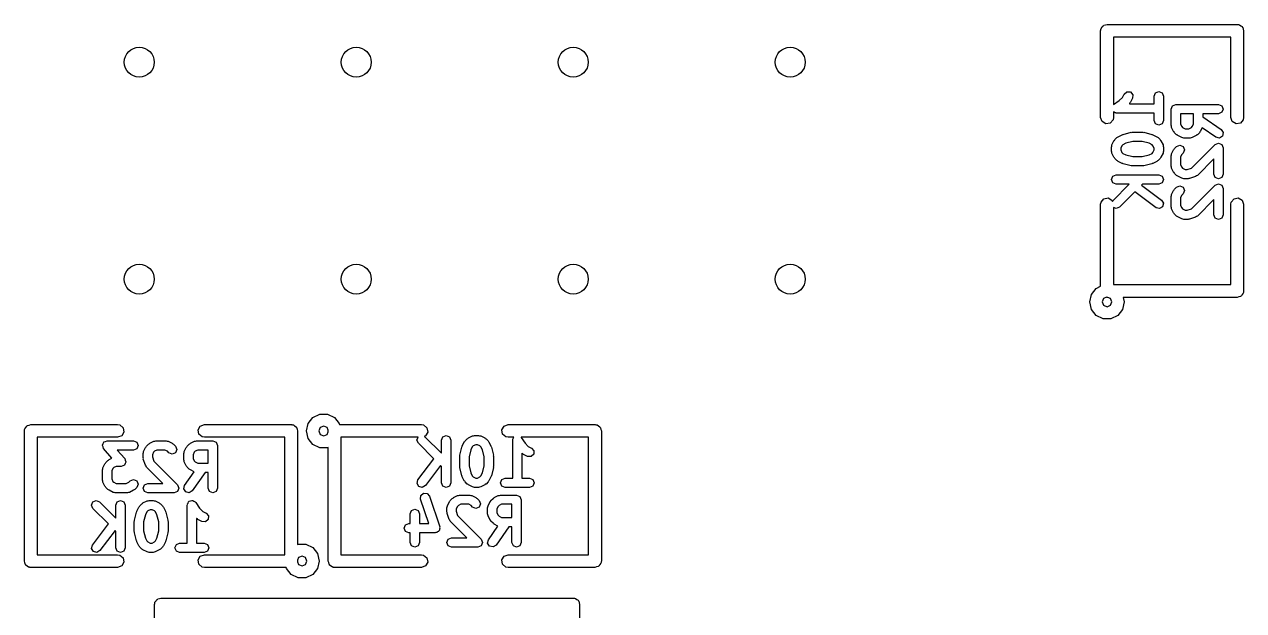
# Model space of a CAD drawing. Extents: x -0.05 to 2.03, y -0.06 to 1.31.
# Drawn here: x 0.867 to 1.429, y 1.007 to 1.277 of the extents above; entities that cross this region are included whole.
import ezdxf

# ---------------------------------------------------------------- set-up
doc = ezdxf.new("R2010")
doc.units = 0
doc.header["$MEASUREMENT"] = 0
doc.layers.add('BLACK', color=7, linetype='CONTINUOUS')

msp = doc.modelspace()

# ---------------------------------------------------------------- linework, layer by layer
at = {"layer": 'BLACK', "linetype": 'CONTINUOUS'}
for p, q in [((1.36323, 1.27551), (1.36372, 1.2761)), ((1.36372, 1.2761), (1.3641, 1.27676)), ((1.3641, 1.27676), (1.36435, 1.27685)), ((1.36435, 1.27685), (1.36452, 1.27706)), ((1.36452, 1.27706), (1.36528, 1.27719)), ((1.36528, 1.27719), (1.366, 1.27745)), ((1.366, 1.27745), (1.426, 1.27745)), ((1.426, 1.27745), (1.42638, 1.27739)), ((1.42638, 1.27739), (1.42651, 1.27741)), ((1.42651, 1.27741), (1.42663, 1.27734)), ((1.42663, 1.27734), (1.42701, 1.27727)), ((1.42701, 1.27727), (1.4276, 1.27678)), ((1.4276, 1.27678), (1.42826, 1.2764)), ((1.42826, 1.2764), (1.42835, 1.27615)), ((1.42835, 1.27615), (1.42856, 1.27598)), ((1.42856, 1.27598), (1.42869, 1.27522)), ((1.36305, 1.2745), (1.36311, 1.27488)), ((1.36305, 1.2345), (1.36305, 1.2745)), ((1.36309, 1.27501), (1.36316, 1.27513)), ((1.36311, 1.27488), (1.36309, 1.27501)), ((1.36316, 1.27513), (1.36323, 1.27551)), ((1.42305, 1.27155), (1.36895, 1.27155)), ((1.36895, 1.27155), (1.36895, 1.24045)), ((1.42305, 1.2345), (1.42305, 1.27155)), ((1.42869, 1.27522), (1.42895, 1.2745)), ((1.42895, 1.2745), (1.42895, 1.2345)), ((1.369, 1.24052), (1.37163, 1.24228)), ((1.37163, 1.24228), (1.37311, 1.24376)), ((1.37311, 1.24376), (1.3739, 1.24532)), ((1.3739, 1.24532), (1.37514, 1.2464)), ((1.37514, 1.2464), (1.37678, 1.24628)), ((1.37678, 1.24628), (1.37786, 1.24504)), ((1.37774, 1.2434), (1.3768, 1.24152)), ((1.37786, 1.24504), (1.37774, 1.2434)), ((1.38774, 1.24436), (1.38837, 1.24588)), ((1.38774, 1.24088), (1.38774, 1.24436)), ((1.38837, 1.24588), (1.38989, 1.24651)), ((1.38989, 1.24651), (1.39141, 1.24588)), ((1.39141, 1.24588), (1.39204, 1.24436)), ((1.39204, 1.24436), (1.39204, 1.2331)), ((1.36895, 1.24045), (1.369, 1.24052)), ((1.36925, 1.23697), (1.36895, 1.23709)), ((1.36895, 1.23709), (1.36895, 1.2345)), ((1.36977, 1.23662), (1.36925, 1.23697)), ((1.36999, 1.23667), (1.36977, 1.23662)), ((1.37019, 1.23658), (1.36999, 1.23667)), ((1.38774, 1.23658), (1.37019, 1.23658)), ((1.3764, 1.24096), (1.37632, 1.24088)), ((1.37632, 1.24088), (1.38774, 1.24088)), ((1.37654, 1.24129), (1.3764, 1.24096)), ((1.3768, 1.24152), (1.37654, 1.24129)), ((1.38774, 1.2331), (1.38774, 1.23658)), ((1.39554, 1.23842), (1.39617, 1.23994)), ((1.39554, 1.23092), (1.39554, 1.23842)), ((1.39617, 1.23994), (1.39769, 1.24057)), ((1.39769, 1.24057), (1.41739, 1.24057)), ((1.40586, 1.23627), (1.39984, 1.23627)), ((1.39984, 1.23627), (1.39984, 1.23142)), ((1.40586, 1.23142), (1.40586, 1.23627)), ((1.41739, 1.23627), (1.41016, 1.23627)), ((1.41016, 1.23627), (1.41016, 1.23485)), ((1.41739, 1.24057), (1.41891, 1.23994)), ((1.41891, 1.2369), (1.41739, 1.23627)), ((1.41891, 1.23994), (1.41954, 1.23842)), ((1.41954, 1.23842), (1.41891, 1.2369)), ((1.36374, 1.2326), (1.36305, 1.2345)), ((1.36549, 1.23159), (1.36374, 1.2326)), ((1.36748, 1.23194), (1.36549, 1.23159)), ((1.36877, 1.23349), (1.36748, 1.23194)), ((1.36895, 1.2345), (1.36877, 1.23349)), ((1.38837, 1.23158), (1.38774, 1.2331)), ((1.38989, 1.23095), (1.38837, 1.23158)), ((1.39141, 1.23158), (1.38989, 1.23095)), ((1.39204, 1.2331), (1.39141, 1.23158)), ((1.39573, 1.23045), (1.39554, 1.23092)), ((1.39984, 1.23142), (1.4004, 1.23031)), ((1.4053, 1.23031), (1.40586, 1.23142)), ((1.41016, 1.23485), (1.41862, 1.22893)), ((1.42374, 1.2326), (1.42305, 1.2345)), ((1.42549, 1.23159), (1.42374, 1.2326)), ((1.42748, 1.23194), (1.42549, 1.23159)), ((1.42877, 1.23349), (1.42748, 1.23194)), ((1.42895, 1.2345), (1.42877, 1.23349)), ((1.36961, 1.2243), (1.37055, 1.22524)), ((1.37055, 1.22524), (1.37087, 1.22538)), ((1.37087, 1.22538), (1.3711, 1.22564)), ((1.3711, 1.22564), (1.37298, 1.22658)), ((1.37298, 1.22658), (1.37322, 1.2266)), ((1.37322, 1.2266), (1.37342, 1.22675)), ((1.37342, 1.22675), (1.37717, 1.22768)), ((1.37717, 1.22768), (1.37744, 1.22764)), ((1.37744, 1.22764), (1.37769, 1.22775)), ((1.37769, 1.22775), (1.38239, 1.22775)), ((1.38239, 1.22775), (1.38264, 1.22764)), ((1.38264, 1.22764), (1.38291, 1.22768)), ((1.38291, 1.22768), (1.38666, 1.22675)), ((1.38666, 1.22675), (1.38686, 1.2266)), ((1.38686, 1.2266), (1.3871, 1.22658)), ((1.3871, 1.22658), (1.38898, 1.22564)), ((1.38898, 1.22564), (1.38921, 1.22538)), ((1.38921, 1.22538), (1.38953, 1.22524)), ((1.38953, 1.22524), (1.39047, 1.2243)), ((1.39577, 1.22996), (1.39573, 1.23045)), ((1.39671, 1.22808), (1.39577, 1.22996)), ((1.39697, 1.22785), (1.39671, 1.22808)), ((1.39711, 1.22752), (1.39697, 1.22785)), ((1.39805, 1.22658), (1.39711, 1.22752)), ((1.39837, 1.22645), (1.39805, 1.22658)), ((1.3986, 1.22618), (1.39837, 1.22645)), ((1.40048, 1.22524), (1.3986, 1.22618)), ((1.4004, 1.23031), (1.40084, 1.22987)), ((1.40098, 1.22521), (1.40048, 1.22524)), ((1.40084, 1.22987), (1.40195, 1.22931)), ((1.40144, 1.22501), (1.40098, 1.22521)), ((1.40426, 1.22501), (1.40144, 1.22501)), ((1.40195, 1.22931), (1.40375, 1.22931)), ((1.40375, 1.22931), (1.40486, 1.22987)), ((1.40472, 1.22521), (1.40426, 1.22501)), ((1.40522, 1.22524), (1.40472, 1.22521)), ((1.40486, 1.22987), (1.4053, 1.23031)), ((1.40709, 1.22618), (1.40522, 1.22524)), ((1.40733, 1.22645), (1.40709, 1.22618)), ((1.40765, 1.22658), (1.40733, 1.22645)), ((1.40859, 1.22752), (1.40765, 1.22658)), ((1.40873, 1.22785), (1.40859, 1.22752)), ((1.40899, 1.22808), (1.40873, 1.22785)), ((1.40986, 1.22981), (1.40899, 1.22808)), ((1.41616, 1.2254), (1.40986, 1.22981)), ((1.41776, 1.22505), (1.41616, 1.2254)), ((1.41915, 1.22593), (1.41776, 1.22505)), ((1.41862, 1.22893), (1.41951, 1.22754)), ((1.41951, 1.22754), (1.41915, 1.22593)), ((1.36804, 1.22091), (1.36823, 1.22137)), ((1.36804, 1.21903), (1.36804, 1.22091)), ((1.36823, 1.22137), (1.36827, 1.22187)), ((1.36827, 1.22187), (1.36921, 1.22374)), ((1.36921, 1.22374), (1.36947, 1.22398)), ((1.36947, 1.22398), (1.36961, 1.2243)), ((1.3729, 1.22151), (1.37234, 1.2204)), ((1.37234, 1.2204), (1.37234, 1.21954)), ((1.37234, 1.21954), (1.3729, 1.21843)), ((1.37334, 1.22195), (1.3729, 1.22151)), ((1.37469, 1.22263), (1.37334, 1.22195)), ((1.37796, 1.22345), (1.37469, 1.22263)), ((1.38212, 1.22345), (1.37796, 1.22345)), ((1.38539, 1.22263), (1.38212, 1.22345)), ((1.38674, 1.22195), (1.38539, 1.22263)), ((1.38718, 1.22151), (1.38674, 1.22195)), ((1.38774, 1.2204), (1.38718, 1.22151)), ((1.38718, 1.21843), (1.38774, 1.21954)), ((1.38774, 1.21954), (1.38774, 1.2204)), ((1.39047, 1.2243), (1.39061, 1.22398)), ((1.39061, 1.22398), (1.39087, 1.22374)), ((1.39087, 1.22374), (1.39181, 1.22187)), ((1.39181, 1.22187), (1.39185, 1.22137)), ((1.39185, 1.22137), (1.39204, 1.22091)), ((1.39204, 1.22091), (1.39204, 1.21903)), ((1.39577, 1.21781), (1.39671, 1.21968)), ((1.39671, 1.21968), (1.39697, 1.21991)), ((1.39697, 1.21991), (1.39711, 1.22024)), ((1.39711, 1.22024), (1.39805, 1.22118)), ((1.39805, 1.22118), (1.39957, 1.22181)), ((1.39957, 1.22181), (1.40109, 1.22118)), ((1.40109, 1.22118), (1.40172, 1.21966)), ((1.40172, 1.21966), (1.40109, 1.21814)), ((1.40497, 1.21122), (1.41587, 1.22212)), ((1.41587, 1.22212), (1.41739, 1.22275)), ((1.41739, 1.22275), (1.41891, 1.22212)), ((1.41891, 1.22212), (1.41954, 1.2206)), ((1.41954, 1.2206), (1.41954, 1.2084)), ((1.36823, 1.21857), (1.36804, 1.21903)), ((1.36827, 1.21807), (1.36823, 1.21857)), ((1.36921, 1.21619), (1.36827, 1.21807)), ((1.36947, 1.21596), (1.36921, 1.21619)), ((1.36961, 1.21563), (1.36947, 1.21596)), ((1.37055, 1.2147), (1.36961, 1.21563)), ((1.37087, 1.21456), (1.37055, 1.2147)), ((1.3711, 1.21429), (1.37087, 1.21456)), ((1.37298, 1.21336), (1.3711, 1.21429)), ((1.3729, 1.21843), (1.37334, 1.21798)), ((1.37334, 1.21798), (1.37469, 1.21731)), ((1.37469, 1.21731), (1.37796, 1.21649)), ((1.37796, 1.21649), (1.38212, 1.21649)), ((1.38212, 1.21649), (1.38539, 1.21731)), ((1.38539, 1.21731), (1.38674, 1.21798)), ((1.38674, 1.21798), (1.38718, 1.21843)), ((1.38898, 1.21429), (1.3871, 1.21336)), ((1.38921, 1.21456), (1.38898, 1.21429)), ((1.38953, 1.2147), (1.38921, 1.21456)), ((1.39047, 1.21563), (1.38953, 1.2147)), ((1.39061, 1.21596), (1.39047, 1.21563)), ((1.39087, 1.21619), (1.39061, 1.21596)), ((1.39181, 1.21807), (1.39087, 1.21619)), ((1.39185, 1.21857), (1.39181, 1.21807)), ((1.39204, 1.21903), (1.39185, 1.21857)), ((1.39554, 1.21685), (1.39573, 1.21731)), ((1.39554, 1.21215), (1.39554, 1.21685)), ((1.39573, 1.21731), (1.39577, 1.21781)), ((1.4004, 1.21745), (1.39984, 1.21634)), ((1.39984, 1.21634), (1.39984, 1.21266)), ((1.40109, 1.21814), (1.4004, 1.21745)), ((1.41524, 1.21541), (1.40765, 1.20782)), ((1.41524, 1.2084), (1.41524, 1.21541)), ((1.37322, 1.21334), (1.37298, 1.21336)), ((1.37342, 1.21319), (1.37322, 1.21334)), ((1.37717, 1.21225), (1.37342, 1.21319)), ((1.37744, 1.21229), (1.37717, 1.21225)), ((1.37769, 1.21219), (1.37744, 1.21229)), ((1.38239, 1.21219), (1.37769, 1.21219)), ((1.38264, 1.21229), (1.38239, 1.21219)), ((1.38291, 1.21225), (1.38264, 1.21229)), ((1.38666, 1.21319), (1.38291, 1.21225)), ((1.38686, 1.21334), (1.38666, 1.21319)), ((1.3871, 1.21336), (1.38686, 1.21334)), ((1.39573, 1.21169), (1.39554, 1.21215)), ((1.39577, 1.21119), (1.39573, 1.21169)), ((1.39671, 1.20932), (1.39577, 1.21119)), ((1.39697, 1.20909), (1.39671, 1.20932)), ((1.39711, 1.20876), (1.39697, 1.20909)), ((1.39805, 1.20782), (1.39711, 1.20876)), ((1.39984, 1.21266), (1.4004, 1.21155)), ((1.4004, 1.21155), (1.40084, 1.21111)), ((1.40084, 1.21111), (1.40195, 1.21055)), ((1.40195, 1.21055), (1.40297, 1.21055)), ((1.40297, 1.21055), (1.40497, 1.21122)), ((1.41587, 1.20688), (1.41524, 1.2084)), ((1.41954, 1.2084), (1.41891, 1.20688)), ((1.36804, 1.2059), (1.36867, 1.20742)), ((1.36867, 1.20438), (1.36804, 1.2059)), ((1.36867, 1.20742), (1.37019, 1.20805)), ((1.37019, 1.20375), (1.36867, 1.20438)), ((1.36867, 1.19616), (1.37626, 1.20375)), ((1.37019, 1.20805), (1.38989, 1.20805)), ((1.37626, 1.20375), (1.37019, 1.20375)), ((1.38234, 1.20375), (1.38191, 1.20332)), ((1.38191, 1.20332), (1.39118, 1.19636)), ((1.38989, 1.20375), (1.38234, 1.20375)), ((1.38989, 1.20805), (1.39141, 1.20742)), ((1.39141, 1.20438), (1.38989, 1.20375)), ((1.39141, 1.20742), (1.39204, 1.2059)), ((1.39204, 1.2059), (1.39141, 1.20438)), ((1.39837, 1.20768), (1.39805, 1.20782)), ((1.39805, 1.20242), (1.39957, 1.20305)), ((1.3986, 1.20742), (1.39837, 1.20768)), ((1.40048, 1.20648), (1.3986, 1.20742)), ((1.39957, 1.20305), (1.40109, 1.20242)), ((1.40098, 1.20644), (1.40048, 1.20648)), ((1.40144, 1.20625), (1.40098, 1.20644)), ((1.40332, 1.20625), (1.40144, 1.20625)), ((1.40365, 1.20639), (1.40332, 1.20625)), ((1.404, 1.20636), (1.40365, 1.20639)), ((1.40681, 1.2073), (1.404, 1.20636)), ((1.40497, 1.19246), (1.41587, 1.20336)), ((1.40719, 1.20763), (1.40681, 1.2073)), ((1.40765, 1.20782), (1.40719, 1.20763)), ((1.41739, 1.20625), (1.41587, 1.20688)), ((1.41587, 1.20336), (1.41739, 1.20399)), ((1.41891, 1.20688), (1.41739, 1.20625)), ((1.41739, 1.20399), (1.41891, 1.20336)), ((1.41891, 1.20336), (1.41954, 1.20184)), ((1.36323, 1.19551), (1.36452, 1.19706)), ((1.36452, 1.19706), (1.36651, 1.19741)), ((1.36651, 1.19741), (1.36826, 1.1964)), ((1.37883, 1.20024), (1.37171, 1.19312)), ((1.3886, 1.19292), (1.37883, 1.20024)), ((1.39554, 1.19808), (1.39573, 1.19855)), ((1.39554, 1.19339), (1.39554, 1.19808)), ((1.39573, 1.19855), (1.39577, 1.19904)), ((1.39577, 1.19904), (1.39671, 1.20092)), ((1.39671, 1.20092), (1.39697, 1.20115)), ((1.39697, 1.20115), (1.39711, 1.20148)), ((1.39711, 1.20148), (1.39805, 1.20242)), ((1.4004, 1.19869), (1.39984, 1.19758)), ((1.39984, 1.19758), (1.39984, 1.1939)), ((1.40109, 1.19938), (1.4004, 1.19869)), ((1.40109, 1.20242), (1.40172, 1.2009)), ((1.40172, 1.2009), (1.40109, 1.19938)), ((1.41954, 1.20184), (1.41954, 1.18964)), ((1.42323, 1.19551), (1.42452, 1.19706)), ((1.42452, 1.19706), (1.42651, 1.19741)), ((1.42651, 1.19741), (1.42826, 1.1964)), ((1.36305, 1.1945), (1.36323, 1.19551)), ((1.36305, 1.15668), (1.36305, 1.1945)), ((1.36826, 1.1964), (1.3685, 1.19575)), ((1.3685, 1.19575), (1.36867, 1.19616)), ((1.37019, 1.19249), (1.36895, 1.193)), ((1.36895, 1.193), (1.36895, 1.15745)), ((1.37171, 1.19312), (1.37019, 1.19249)), ((1.39019, 1.19251), (1.3886, 1.19292)), ((1.39161, 1.19335), (1.39019, 1.19251)), ((1.39118, 1.19636), (1.39202, 1.19494)), ((1.39202, 1.19494), (1.39161, 1.19335)), ((1.39573, 1.19293), (1.39554, 1.19339)), ((1.39577, 1.19243), (1.39573, 1.19293)), ((1.39671, 1.19056), (1.39577, 1.19243)), ((1.39984, 1.1939), (1.4004, 1.19279)), ((1.4004, 1.19279), (1.40084, 1.19235)), ((1.40084, 1.19235), (1.40195, 1.19179)), ((1.40195, 1.19179), (1.40297, 1.19179)), ((1.40297, 1.19179), (1.40497, 1.19246)), ((1.41524, 1.19665), (1.40765, 1.18906)), ((1.41524, 1.18964), (1.41524, 1.19665)), ((1.42305, 1.1945), (1.42323, 1.19551)), ((1.42305, 1.15745), (1.42305, 1.1945)), ((1.42826, 1.1964), (1.42895, 1.1945)), ((1.42895, 1.1945), (1.42895, 1.1545)), ((1.39697, 1.19032), (1.39671, 1.19056)), ((1.39711, 1.19), (1.39697, 1.19032)), ((1.39805, 1.18906), (1.39711, 1.19)), ((1.39837, 1.18892), (1.39805, 1.18906)), ((1.3986, 1.18866), (1.39837, 1.18892)), ((1.40048, 1.18772), (1.3986, 1.18866)), ((1.40098, 1.18768), (1.40048, 1.18772)), ((1.40144, 1.18749), (1.40098, 1.18768)), ((1.40332, 1.18749), (1.40144, 1.18749)), ((1.40365, 1.18763), (1.40332, 1.18749)), ((1.404, 1.1876), (1.40365, 1.18763)), ((1.40681, 1.18854), (1.404, 1.1876)), ((1.40719, 1.18887), (1.40681, 1.18854)), ((1.40765, 1.18906), (1.40719, 1.18887)), ((1.41587, 1.18812), (1.41524, 1.18964)), ((1.41739, 1.18749), (1.41587, 1.18812)), ((1.41891, 1.18812), (1.41739, 1.18749)), ((1.41954, 1.18964), (1.41891, 1.18812)), ((1.35805, 1.1495), (1.35883, 1.15295)), ((1.35883, 1.15295), (1.36104, 1.15572)), ((1.36104, 1.15572), (1.36305, 1.15668)), ((1.36895, 1.15745), (1.42305, 1.15745)), ((1.42748, 1.15194), (1.42672, 1.15181)), ((1.42765, 1.15215), (1.42748, 1.15194)), ((1.4279, 1.15224), (1.42765, 1.15215)), ((1.42828, 1.1529), (1.4279, 1.15224)), ((1.42877, 1.15349), (1.42828, 1.1529)), ((1.42884, 1.15387), (1.42877, 1.15349)), ((1.42891, 1.15399), (1.42884, 1.15387)), ((1.42895, 1.1545), (1.42889, 1.15412)), ((1.42889, 1.15412), (1.42891, 1.15399)), ((1.35883, 1.14605), (1.35805, 1.1495)), ((1.36443, 1.15107), (1.36378, 1.1495)), ((1.36378, 1.1495), (1.36443, 1.14793)), ((1.36571, 1.1516), (1.36443, 1.15107)), ((1.36443, 1.14793), (1.366, 1.14728)), ((1.366, 1.15155), (1.36571, 1.1516)), ((1.36641, 1.15155), (1.366, 1.15155)), ((1.366, 1.14728), (1.36757, 1.14793)), ((1.36757, 1.15107), (1.36641, 1.15155)), ((1.36822, 1.1495), (1.36757, 1.15107)), ((1.36757, 1.14793), (1.36822, 1.1495)), ((1.37395, 1.1495), (1.37317, 1.14605)), ((1.426, 1.15155), (1.37349, 1.15155)), ((1.37349, 1.15155), (1.37395, 1.1495)), ((1.42672, 1.15181), (1.426, 1.15155)), ((1.36104, 1.14328), (1.35883, 1.14605)), ((1.36423, 1.14175), (1.36104, 1.14328)), ((1.36777, 1.14175), (1.36423, 1.14175)), ((1.37096, 1.14328), (1.36777, 1.14175)), ((1.37317, 1.14605), (1.37096, 1.14328)), ((0.99784, 1.09345), (1.00004, 1.09622)), ((1.00004, 1.09622), (1.00323, 1.09775)), ((1.00323, 1.09775), (1.00677, 1.09775)), ((1.00677, 1.09775), (1.00996, 1.09622)), ((1.00996, 1.09622), (1.01217, 1.09345)), ((0.86705, 1.09), (0.86711, 1.09038)), ((0.86709, 1.09051), (0.86716, 1.09063)), ((0.86711, 1.09038), (0.86709, 1.09051)), ((0.86716, 1.09063), (0.86723, 1.09101)), ((0.86723, 1.09101), (0.86772, 1.0916)), ((0.86772, 1.0916), (0.8681, 1.09226)), ((0.8681, 1.09226), (0.86835, 1.09235)), ((0.86835, 1.09235), (0.86852, 1.09256)), ((0.86852, 1.09256), (0.86928, 1.09269)), ((0.86928, 1.09269), (0.87, 1.09295)), ((0.87, 1.09295), (0.91, 1.09295)), ((0.91, 1.09295), (0.91101, 1.09277)), ((0.91101, 1.09277), (0.91256, 1.09148)), ((0.91256, 1.09148), (0.91291, 1.08949)), ((0.94709, 1.09051), (0.9481, 1.09226)), ((0.94744, 1.08852), (0.94709, 1.09051)), ((0.9481, 1.09226), (0.95, 1.09295)), ((0.95, 1.09295), (0.99, 1.09295)), ((0.99, 1.09295), (0.99038, 1.09289)), ((0.99038, 1.09289), (0.99051, 1.09291)), ((0.99051, 1.09291), (0.99063, 1.09284)), ((0.99063, 1.09284), (0.99101, 1.09277)), ((0.99101, 1.09277), (0.9916, 1.09228)), ((0.9916, 1.09228), (0.99226, 1.0919)), ((0.99226, 1.0919), (0.99235, 1.09165)), ((0.99235, 1.09165), (0.99256, 1.09148)), ((0.99256, 1.09148), (0.99269, 1.09072)), ((0.99269, 1.09072), (0.99295, 1.09)), ((0.99705, 1.09), (0.99784, 1.09345)), ((1.00343, 1.09157), (1.00278, 1.09)), ((1.005, 1.09222), (1.00343, 1.09157)), ((1.00657, 1.09157), (1.005, 1.09222)), ((1.0071, 1.09029), (1.00657, 1.09157)), ((1.00705, 1.09), (1.0071, 1.09029)), ((1.01217, 1.09345), (1.01228, 1.09295)), ((1.01228, 1.09295), (1.05, 1.09295)), ((1.05, 1.09295), (1.05101, 1.09277)), ((1.05101, 1.09277), (1.05256, 1.09148)), ((1.05256, 1.09148), (1.05291, 1.08949)), ((1.08709, 1.09051), (1.0881, 1.09226)), ((1.08744, 1.08852), (1.08709, 1.09051)), ((1.0881, 1.09226), (1.09, 1.09295)), ((1.09, 1.09295), (1.13, 1.09295)), ((1.13, 1.09295), (1.13038, 1.09289)), ((1.13038, 1.09289), (1.13051, 1.09291)), ((1.13051, 1.09291), (1.13063, 1.09284)), ((1.13063, 1.09284), (1.13101, 1.09277)), ((1.13101, 1.09277), (1.1316, 1.09228)), ((1.1316, 1.09228), (1.13226, 1.0919)), ((1.13226, 1.0919), (1.13235, 1.09165)), ((1.13235, 1.09165), (1.13256, 1.09148)), ((1.13256, 1.09148), (1.13269, 1.09072)), ((1.13269, 1.09072), (1.13295, 1.09)), ((0.86705, 1.03), (0.86705, 1.09)), ((0.91, 1.08705), (0.87295, 1.08705)), ((0.87295, 1.08705), (0.87295, 1.03295)), ((0.90333, 1.08413), (0.90362, 1.08483)), ((0.90362, 1.08483), (0.90369, 1.08486)), ((0.90369, 1.08486), (0.90373, 1.08493)), ((0.90373, 1.08493), (0.90444, 1.08517)), ((0.90444, 1.08517), (0.90514, 1.08546)), ((0.90514, 1.08546), (0.91734, 1.08546)), ((0.9119, 1.08774), (0.91, 1.08705)), ((0.91291, 1.08949), (0.9119, 1.08774)), ((0.91734, 1.08546), (0.91886, 1.08483)), ((0.91886, 1.08483), (0.91949, 1.08331)), ((0.92482, 1.08429), (0.92669, 1.08523)), ((0.92669, 1.08523), (0.92719, 1.08527)), ((0.92719, 1.08527), (0.92766, 1.08546)), ((0.92766, 1.08546), (0.93234, 1.08546)), ((0.93234, 1.08546), (0.93281, 1.08527)), ((0.93281, 1.08527), (0.93331, 1.08523)), ((0.93331, 1.08523), (0.93518, 1.08429)), ((0.94358, 1.08429), (0.94546, 1.08523)), ((0.94546, 1.08523), (0.94595, 1.08527)), ((0.94595, 1.08527), (0.94642, 1.08546)), ((0.94642, 1.08546), (0.95392, 1.08546)), ((0.94899, 1.08723), (0.94744, 1.08852)), ((0.95, 1.08705), (0.94899, 1.08723)), ((0.98705, 1.08705), (0.95, 1.08705)), ((0.95392, 1.08546), (0.95544, 1.08483)), ((0.95544, 1.08483), (0.95607, 1.08331)), ((0.98705, 1.03295), (0.98705, 1.08705)), ((0.99295, 1.09), (0.99295, 1.03762)), ((0.99784, 1.08655), (0.99705, 1.09)), ((1.00004, 1.08378), (0.99784, 1.08655)), ((1.00278, 1.09), (1.00343, 1.08843)), ((1.00343, 1.08843), (1.005, 1.08778)), ((1.005, 1.08778), (1.00657, 1.08843)), ((1.00657, 1.08843), (1.00705, 1.08959)), ((1.00705, 1.08959), (1.00705, 1.09)), ((1.0485, 1.08705), (1.01295, 1.08705)), ((1.01295, 1.08705), (1.01295, 1.03295)), ((1.04799, 1.08581), (1.0485, 1.08705)), ((1.04862, 1.08429), (1.04799, 1.08581)), ((1.0519, 1.08774), (1.05125, 1.0875)), ((1.05125, 1.0875), (1.05166, 1.08733)), ((1.05166, 1.08733), (1.05925, 1.07974)), ((1.05291, 1.08949), (1.0519, 1.08774)), ((1.05925, 1.08581), (1.05988, 1.08733)), ((1.05925, 1.07974), (1.05925, 1.08581)), ((1.05988, 1.08733), (1.0614, 1.08796)), ((1.0614, 1.08796), (1.06292, 1.08733)), ((1.06292, 1.08733), (1.06355, 1.08581)), ((1.06355, 1.08581), (1.06355, 1.06611)), ((1.06886, 1.08302), (1.06979, 1.0849)), ((1.06979, 1.0849), (1.07006, 1.08513)), ((1.07006, 1.08513), (1.0702, 1.08545)), ((1.0702, 1.08545), (1.07113, 1.08639)), ((1.07113, 1.08639), (1.07146, 1.08653)), ((1.07146, 1.08653), (1.07169, 1.08679)), ((1.07169, 1.08679), (1.07357, 1.08773)), ((1.07357, 1.08773), (1.07407, 1.08777)), ((1.07407, 1.08777), (1.07453, 1.08796)), ((1.07453, 1.08796), (1.07641, 1.08796)), ((1.07641, 1.08796), (1.07687, 1.08777)), ((1.07687, 1.08777), (1.07737, 1.08773)), ((1.07737, 1.08773), (1.07924, 1.08679)), ((1.07924, 1.08679), (1.07948, 1.08653)), ((1.07948, 1.08653), (1.0798, 1.08639)), ((1.0798, 1.08639), (1.08074, 1.08545)), ((1.08074, 1.08545), (1.08088, 1.08513)), ((1.08088, 1.08513), (1.08114, 1.0849)), ((1.08114, 1.0849), (1.08208, 1.08302)), ((1.08899, 1.08723), (1.08744, 1.08852)), ((1.09, 1.08705), (1.08899, 1.08723)), ((1.09259, 1.08705), (1.09, 1.08705)), ((1.09208, 1.08581), (1.09217, 1.08601)), ((1.09208, 1.06826), (1.09208, 1.08581)), ((1.09212, 1.08623), (1.09247, 1.08675)), ((1.09217, 1.08601), (1.09212, 1.08623)), ((1.09247, 1.08675), (1.09259, 1.08705)), ((1.12705, 1.08705), (1.09595, 1.08705)), ((1.09595, 1.08705), (1.09602, 1.087)), ((1.09602, 1.087), (1.09778, 1.08437)), ((1.12705, 1.03295), (1.12705, 1.08705)), ((1.13295, 1.09), (1.13295, 1.03)), ((0.90299, 1.08345), (0.90333, 1.08413)), ((0.90302, 1.08338), (0.90299, 1.08345)), ((0.90299, 1.08331), (0.90302, 1.08338)), ((0.90328, 1.08261), (0.90299, 1.08331)), ((0.90352, 1.08189), (0.90328, 1.08261)), ((0.9074, 1.07746), (0.90352, 1.08189)), ((0.91734, 1.08116), (0.90988, 1.08116)), ((0.90988, 1.08116), (0.91333, 1.07722)), ((0.91886, 1.08179), (0.91734, 1.08116)), ((0.91949, 1.08331), (0.91886, 1.08179)), ((0.92175, 1.07956), (0.92194, 1.08002)), ((0.92175, 1.07768), (0.92175, 1.07956)), ((0.92194, 1.08002), (0.92198, 1.08052)), ((0.92198, 1.08052), (0.92292, 1.0824)), ((0.92292, 1.0824), (0.92319, 1.08263)), ((0.92319, 1.08263), (0.92332, 1.08295)), ((0.92332, 1.08295), (0.92426, 1.08389)), ((0.92426, 1.08389), (0.92458, 1.08403)), ((0.92458, 1.08403), (0.92482, 1.08429)), ((0.92661, 1.08016), (0.92605, 1.07905)), ((0.92605, 1.07905), (0.92605, 1.07803)), ((0.92705, 1.0806), (0.92661, 1.08016)), ((0.92816, 1.08116), (0.92705, 1.0806)), ((0.93184, 1.08116), (0.92816, 1.08116)), ((0.93295, 1.0806), (0.93184, 1.08116)), ((0.93364, 1.07991), (0.93295, 1.0806)), ((0.93516, 1.07928), (0.93364, 1.07991)), ((0.93668, 1.07991), (0.93516, 1.07928)), ((0.93518, 1.08429), (0.93541, 1.08403)), ((0.93541, 1.08403), (0.93574, 1.08389)), ((0.93574, 1.08389), (0.93668, 1.08295)), ((0.93668, 1.08295), (0.93731, 1.08143)), ((0.93731, 1.08143), (0.93668, 1.07991)), ((0.94051, 1.07956), (0.94071, 1.08002)), ((0.94051, 1.07674), (0.94051, 1.07956)), ((0.94071, 1.08002), (0.94074, 1.08052)), ((0.94074, 1.08052), (0.94168, 1.0824)), ((0.94168, 1.0824), (0.94195, 1.08263)), ((0.94195, 1.08263), (0.94208, 1.08295)), ((0.94208, 1.08295), (0.94302, 1.08389)), ((0.94302, 1.08389), (0.94335, 1.08403)), ((0.94335, 1.08403), (0.94358, 1.08429)), ((0.94537, 1.08016), (0.94481, 1.07905)), ((0.94481, 1.07905), (0.94481, 1.07725)), ((0.94581, 1.0806), (0.94537, 1.08016)), ((0.94692, 1.08116), (0.94581, 1.0806)), ((0.95177, 1.08116), (0.94692, 1.08116)), ((0.95177, 1.07514), (0.95177, 1.08116)), ((0.95607, 1.08331), (0.95607, 1.06361)), ((1.00323, 1.08225), (1.00004, 1.08378)), ((1.00677, 1.08225), (1.00323, 1.08225)), ((1.00705, 1.08238), (1.00677, 1.08225)), ((1.00705, 1.03), (1.00705, 1.08238)), ((1.05574, 1.07717), (1.04862, 1.08429)), ((1.06775, 1.07883), (1.06869, 1.08258)), ((1.06869, 1.08258), (1.06884, 1.08278)), ((1.06884, 1.08278), (1.06886, 1.08302)), ((1.07281, 1.08131), (1.07199, 1.07804)), ((1.07348, 1.08266), (1.07281, 1.08131)), ((1.07393, 1.0831), (1.07348, 1.08266)), ((1.07504, 1.08366), (1.07393, 1.0831)), ((1.0759, 1.08366), (1.07504, 1.08366)), ((1.07701, 1.0831), (1.0759, 1.08366)), ((1.07745, 1.08266), (1.07701, 1.0831)), ((1.07813, 1.08131), (1.07745, 1.08266)), ((1.07895, 1.07804), (1.07813, 1.08131)), ((1.08208, 1.08302), (1.0821, 1.08278)), ((1.0821, 1.08278), (1.08225, 1.08258)), ((1.08225, 1.08258), (1.08318, 1.07883)), ((1.09646, 1.0796), (1.09638, 1.07968)), ((1.09638, 1.07968), (1.09638, 1.06826)), ((1.09679, 1.07946), (1.09646, 1.0796)), ((1.09702, 1.0792), (1.09679, 1.07946)), ((1.0989, 1.07826), (1.09702, 1.0792)), ((1.09778, 1.08437), (1.09926, 1.08289)), ((1.09926, 1.08289), (1.10082, 1.0821)), ((1.10178, 1.07922), (1.10054, 1.07814)), ((1.10082, 1.0821), (1.1019, 1.08086)), ((1.1019, 1.08086), (1.10178, 1.07922)), ((0.90322, 1.07301), (0.90416, 1.07489)), ((0.90416, 1.07489), (0.90442, 1.07512)), ((0.90442, 1.07512), (0.90456, 1.07545)), ((0.90456, 1.07545), (0.9055, 1.07639)), ((0.9055, 1.07639), (0.90582, 1.07652)), ((0.90582, 1.07652), (0.90606, 1.07679)), ((0.90606, 1.07679), (0.9074, 1.07746)), ((0.9094, 1.07366), (0.90829, 1.0731)), ((0.91171, 1.07366), (0.9094, 1.07366)), ((0.91241, 1.07394), (0.91171, 1.07366)), ((0.91312, 1.07419), (0.91241, 1.07394)), ((0.91316, 1.07426), (0.91312, 1.07419)), ((0.91323, 1.07428), (0.91316, 1.07426)), ((0.91352, 1.07498), (0.91323, 1.07428)), ((0.91333, 1.07722), (0.91357, 1.0765)), ((0.91385, 1.07566), (0.91352, 1.07498)), ((0.91357, 1.0765), (0.91386, 1.07581)), ((0.91386, 1.07581), (0.91383, 1.07573)), ((0.91383, 1.07573), (0.91385, 1.07566)), ((0.92189, 1.07735), (0.92175, 1.07768)), ((0.92186, 1.077), (0.92189, 1.07735)), ((0.9228, 1.07419), (0.92186, 1.077)), ((0.92313, 1.07381), (0.9228, 1.07419)), ((0.92332, 1.07335), (0.92313, 1.07381)), ((0.93091, 1.06576), (0.92332, 1.07335)), ((0.92605, 1.07803), (0.92672, 1.07603)), ((0.92672, 1.07603), (0.93762, 1.06513)), ((0.94071, 1.07628), (0.94051, 1.07674)), ((0.94074, 1.07578), (0.94071, 1.07628)), ((0.94168, 1.07391), (0.94074, 1.07578)), ((0.94195, 1.07367), (0.94168, 1.07391)), ((0.94208, 1.07335), (0.94195, 1.07367)), ((0.94302, 1.07241), (0.94208, 1.07335)), ((0.94481, 1.07725), (0.94537, 1.07614)), ((0.94537, 1.07614), (0.94581, 1.0757)), ((0.94581, 1.0757), (0.94692, 1.07514)), ((0.94692, 1.07514), (0.95177, 1.07514)), ((1.04842, 1.0674), (1.05574, 1.07717)), ((1.05882, 1.07409), (1.05186, 1.06482)), ((1.05925, 1.07366), (1.05882, 1.07409)), ((1.05925, 1.06611), (1.05925, 1.07366)), ((1.06769, 1.07831), (1.06779, 1.07856)), ((1.06769, 1.07361), (1.06769, 1.07831)), ((1.06779, 1.07336), (1.06769, 1.07361)), ((1.06779, 1.07856), (1.06775, 1.07883)), ((1.06775, 1.07309), (1.06779, 1.07336)), ((1.07199, 1.07804), (1.07199, 1.07388)), ((1.07199, 1.07388), (1.07281, 1.07061)), ((1.07813, 1.07061), (1.07895, 1.07388)), ((1.07895, 1.07388), (1.07895, 1.07804)), ((1.08318, 1.07883), (1.08314, 1.07856)), ((1.08314, 1.07856), (1.08325, 1.07831)), ((1.08325, 1.07361), (1.08314, 1.07336)), ((1.08314, 1.07336), (1.08318, 1.07309)), ((1.08325, 1.07831), (1.08325, 1.07361)), ((1.10054, 1.07814), (1.0989, 1.07826)), ((0.90299, 1.07205), (0.90318, 1.07252)), ((0.90299, 1.06736), (0.90299, 1.07205)), ((0.90318, 1.07252), (0.90322, 1.07301)), ((0.90785, 1.07266), (0.90729, 1.07155)), ((0.90729, 1.07155), (0.90729, 1.06787)), ((0.90729, 1.06787), (0.90785, 1.06676)), ((0.90829, 1.0731), (0.90785, 1.07266)), ((0.91582, 1.06701), (0.91734, 1.06764)), ((0.91734, 1.06764), (0.91886, 1.06701)), ((0.9409, 1.06484), (0.94531, 1.07114)), ((0.94335, 1.07227), (0.94302, 1.07241)), ((0.94358, 1.07201), (0.94335, 1.07227)), ((0.94531, 1.07114), (0.94358, 1.07201)), ((0.95035, 1.07084), (0.94443, 1.06238)), ((0.95177, 1.07084), (0.95035, 1.07084)), ((0.95177, 1.06361), (0.95177, 1.07084)), ((1.06869, 1.06934), (1.06775, 1.07309)), ((1.06884, 1.06914), (1.06869, 1.06934)), ((1.06886, 1.0689), (1.06884, 1.06914)), ((1.06979, 1.06702), (1.06886, 1.0689)), ((1.07281, 1.07061), (1.07348, 1.06926)), ((1.07348, 1.06926), (1.07393, 1.06882)), ((1.07393, 1.06882), (1.07504, 1.06826)), ((1.07504, 1.06826), (1.0759, 1.06826)), ((1.0759, 1.06826), (1.07701, 1.06882)), ((1.07701, 1.06882), (1.07745, 1.06926)), ((1.07745, 1.06926), (1.07813, 1.07061)), ((1.08208, 1.0689), (1.08114, 1.06702)), ((1.0821, 1.06914), (1.08208, 1.0689)), ((1.08225, 1.06934), (1.0821, 1.06914)), ((1.08318, 1.07309), (1.08225, 1.06934)), ((1.08645, 1.06611), (1.08708, 1.06763)), ((1.08708, 1.06763), (1.0886, 1.06826)), ((1.0886, 1.06826), (1.09208, 1.06826)), ((1.09638, 1.06826), (1.09986, 1.06826)), ((1.09986, 1.06826), (1.10138, 1.06763)), ((1.10138, 1.06763), (1.10201, 1.06611)), ((0.90318, 1.0669), (0.90299, 1.06736)), ((0.90322, 1.0664), (0.90318, 1.0669)), ((0.90416, 1.06452), (0.90322, 1.0664)), ((0.90442, 1.06429), (0.90416, 1.06452)), ((0.90456, 1.06397), (0.90442, 1.06429)), ((0.9055, 1.06303), (0.90456, 1.06397)), ((0.90582, 1.06289), (0.9055, 1.06303)), ((0.90606, 1.06263), (0.90582, 1.06289)), ((0.90793, 1.06169), (0.90606, 1.06263)), ((0.90785, 1.06676), (0.90829, 1.06632)), ((0.90829, 1.06632), (0.9094, 1.06576)), ((0.9094, 1.06576), (0.91401, 1.06576)), ((0.91401, 1.06576), (0.91512, 1.06632)), ((0.91512, 1.06632), (0.91582, 1.06701)), ((0.91736, 1.06263), (0.91548, 1.06169)), ((0.91759, 1.06289), (0.91736, 1.06263)), ((0.91792, 1.06303), (0.91759, 1.06289)), ((0.91886, 1.06397), (0.91792, 1.06303)), ((0.91886, 1.06701), (0.91949, 1.06549)), ((0.91949, 1.06549), (0.91886, 1.06397)), ((0.92175, 1.06361), (0.92238, 1.06513)), ((0.92238, 1.06209), (0.92175, 1.06361)), ((0.92238, 1.06513), (0.9239, 1.06576)), ((0.9239, 1.06146), (0.92238, 1.06209)), ((0.9239, 1.06576), (0.93091, 1.06576)), ((0.93762, 1.06209), (0.9361, 1.06146)), ((0.93762, 1.06513), (0.93825, 1.06361)), ((0.93825, 1.06361), (0.93762, 1.06209)), ((0.94055, 1.06324), (0.9409, 1.06484)), ((0.94143, 1.06185), (0.94055, 1.06324)), ((0.94443, 1.06238), (0.94304, 1.06149)), ((0.9524, 1.06209), (0.95177, 1.06361)), ((0.95392, 1.06146), (0.9524, 1.06209)), ((0.95544, 1.06209), (0.95392, 1.06146)), ((0.95607, 1.06361), (0.95544, 1.06209)), ((1.04801, 1.06581), (1.04842, 1.0674)), ((1.04885, 1.06439), (1.04801, 1.06581)), ((1.05044, 1.06398), (1.04885, 1.06439)), ((1.05186, 1.06482), (1.05044, 1.06398)), ((1.05988, 1.06459), (1.05925, 1.06611)), ((1.0614, 1.06396), (1.05988, 1.06459)), ((1.06292, 1.06459), (1.0614, 1.06396)), ((1.06355, 1.06611), (1.06292, 1.06459)), ((1.07006, 1.06679), (1.06979, 1.06702)), ((1.0702, 1.06647), (1.07006, 1.06679)), ((1.07113, 1.06553), (1.0702, 1.06647)), ((1.07146, 1.06539), (1.07113, 1.06553)), ((1.07169, 1.06513), (1.07146, 1.06539)), ((1.07357, 1.06419), (1.07169, 1.06513)), ((1.07407, 1.06415), (1.07357, 1.06419)), ((1.07453, 1.06396), (1.07407, 1.06415)), ((1.07641, 1.06396), (1.07453, 1.06396)), ((1.07687, 1.06415), (1.07641, 1.06396)), ((1.07737, 1.06419), (1.07687, 1.06415)), ((1.07924, 1.06513), (1.07737, 1.06419)), ((1.07948, 1.06539), (1.07924, 1.06513)), ((1.0798, 1.06553), (1.07948, 1.06539)), ((1.08074, 1.06647), (1.0798, 1.06553)), ((1.08088, 1.06679), (1.08074, 1.06647)), ((1.08114, 1.06702), (1.08088, 1.06679)), ((1.08708, 1.06459), (1.08645, 1.06611)), ((1.0886, 1.06396), (1.08708, 1.06459)), ((1.09423, 1.06396), (1.0886, 1.06396)), ((1.09986, 1.06396), (1.09423, 1.06396)), ((1.10138, 1.06459), (1.09986, 1.06396)), ((1.10201, 1.06611), (1.10138, 1.06459)), ((0.89799, 1.05581), (0.89862, 1.05733)), ((0.89862, 1.05733), (0.90014, 1.05796)), ((0.90014, 1.05796), (0.90166, 1.05733)), ((0.90166, 1.05733), (0.90925, 1.04974)), ((0.90843, 1.06165), (0.90793, 1.06169)), ((0.90889, 1.06146), (0.90843, 1.06165)), ((0.91452, 1.06146), (0.90889, 1.06146)), ((0.90925, 1.05581), (0.90988, 1.05733)), ((0.90988, 1.05733), (0.9114, 1.05796)), ((0.9114, 1.05796), (0.91292, 1.05733)), ((0.91292, 1.05733), (0.91355, 1.05581)), ((0.91498, 1.06165), (0.91452, 1.06146)), ((0.91548, 1.06169), (0.91498, 1.06165)), ((0.9202, 1.05545), (0.92113, 1.05639)), ((0.92113, 1.05639), (0.92146, 1.05653)), ((0.92146, 1.05653), (0.92169, 1.05679)), ((0.92169, 1.05679), (0.92357, 1.05773)), ((0.92357, 1.05773), (0.92407, 1.05777)), ((0.9361, 1.06146), (0.9239, 1.06146)), ((0.92407, 1.05777), (0.92453, 1.05796)), ((0.92453, 1.05796), (0.92641, 1.05796)), ((0.92641, 1.05796), (0.92687, 1.05777)), ((0.92687, 1.05777), (0.92737, 1.05773)), ((0.92737, 1.05773), (0.92924, 1.05679)), ((0.92924, 1.05679), (0.92948, 1.05653)), ((0.92948, 1.05653), (0.9298, 1.05639)), ((0.9298, 1.05639), (0.93074, 1.05545)), ((0.94304, 1.06149), (0.94143, 1.06185)), ((0.94212, 1.05623), (0.94247, 1.05675)), ((0.94247, 1.05675), (0.94271, 1.05733)), ((0.94271, 1.05733), (0.94291, 1.05742)), ((0.94291, 1.05742), (0.94304, 1.0576)), ((0.94304, 1.0576), (0.94365, 1.05772)), ((0.94365, 1.05772), (0.94423, 1.05796)), ((0.94423, 1.05796), (0.94444, 1.05788)), ((0.94444, 1.05788), (0.94465, 1.05792)), ((0.94465, 1.05792), (0.94517, 1.05757)), ((0.94517, 1.05757), (0.94575, 1.05733)), ((0.94575, 1.05733), (0.94584, 1.05713)), ((0.94584, 1.05713), (0.94602, 1.057)), ((0.94602, 1.057), (0.94778, 1.05437)), ((1.04967, 1.05857), (1.04978, 1.06021)), ((1.05341, 1.04733), (1.04967, 1.05857)), ((1.04978, 1.06021), (1.05103, 1.06129)), ((1.05103, 1.06129), (1.05267, 1.06117)), ((1.05267, 1.06117), (1.05375, 1.05993)), ((1.05375, 1.05993), (1.05844, 1.04586)), ((1.06198, 1.05552), (1.06292, 1.0574)), ((1.06292, 1.0574), (1.06318, 1.05763)), ((1.06318, 1.05763), (1.06332, 1.05795)), ((1.06332, 1.05795), (1.06426, 1.05889)), ((1.06426, 1.05889), (1.06459, 1.05903)), ((1.06459, 1.05903), (1.06482, 1.05929)), ((1.06482, 1.05929), (1.06669, 1.06023)), ((1.06669, 1.06023), (1.06719, 1.06027)), ((1.06719, 1.06027), (1.06765, 1.06046)), ((1.06765, 1.06046), (1.07235, 1.06046)), ((1.07235, 1.06046), (1.07281, 1.06027)), ((1.07281, 1.06027), (1.07331, 1.06023)), ((1.07331, 1.06023), (1.07518, 1.05929)), ((1.07518, 1.05929), (1.07541, 1.05903)), ((1.07541, 1.05903), (1.07574, 1.05889)), ((1.07574, 1.05889), (1.07668, 1.05795)), ((1.07668, 1.05795), (1.07731, 1.05643)), ((1.07731, 1.05643), (1.07668, 1.05491)), ((1.08074, 1.05552), (1.08168, 1.0574)), ((1.08168, 1.0574), (1.08195, 1.05763)), ((1.08195, 1.05763), (1.08208, 1.05795)), ((1.08208, 1.05795), (1.08302, 1.05889)), ((1.08302, 1.05889), (1.08335, 1.05903)), ((1.08335, 1.05903), (1.08358, 1.05929)), ((1.08358, 1.05929), (1.08546, 1.06023)), ((1.08546, 1.06023), (1.08595, 1.06027)), ((1.08595, 1.06027), (1.08642, 1.06046)), ((1.08642, 1.06046), (1.09392, 1.06046)), ((1.09392, 1.06046), (1.09544, 1.05983)), ((1.09544, 1.05983), (1.09607, 1.05831)), ((1.09607, 1.05831), (1.09607, 1.03861)), ((0.89862, 1.05429), (0.89799, 1.05581)), ((0.90574, 1.04717), (0.89862, 1.05429)), ((0.90925, 1.04974), (0.90925, 1.05581)), ((0.91355, 1.05581), (0.91355, 1.03611)), ((0.91775, 1.04883), (0.91869, 1.05258)), ((0.91869, 1.05258), (0.91884, 1.05278)), ((0.91884, 1.05278), (0.91886, 1.05302)), ((0.91886, 1.05302), (0.91979, 1.0549)), ((0.91979, 1.0549), (0.92006, 1.05513)), ((0.92006, 1.05513), (0.9202, 1.05545)), ((0.92281, 1.05131), (0.92199, 1.04804)), ((0.92348, 1.05266), (0.92281, 1.05131)), ((0.92393, 1.0531), (0.92348, 1.05266)), ((0.92504, 1.05366), (0.92393, 1.0531)), ((0.9259, 1.05366), (0.92504, 1.05366)), ((0.92701, 1.0531), (0.9259, 1.05366)), ((0.92745, 1.05266), (0.92701, 1.0531)), ((0.92813, 1.05131), (0.92745, 1.05266)), ((0.92895, 1.04804), (0.92813, 1.05131)), ((0.93074, 1.05545), (0.93088, 1.05513)), ((0.93088, 1.05513), (0.93114, 1.0549)), ((0.93114, 1.0549), (0.93208, 1.05302)), ((0.93208, 1.05302), (0.9321, 1.05278)), ((0.9321, 1.05278), (0.93224, 1.05258)), ((0.93224, 1.05258), (0.93318, 1.04883)), ((0.94208, 1.05581), (0.94217, 1.05601)), ((0.94208, 1.03826), (0.94208, 1.05581)), ((0.94217, 1.05601), (0.94212, 1.05623)), ((0.94778, 1.05437), (0.94926, 1.05289)), ((0.94926, 1.05289), (0.95082, 1.0521)), ((0.95082, 1.0521), (0.9519, 1.05086)), ((0.9519, 1.05086), (0.95178, 1.04922)), ((1.04487, 1.05174), (1.0455, 1.05326)), ((1.04487, 1.04733), (1.04487, 1.05174)), ((1.0455, 1.05326), (1.04702, 1.05389)), ((1.04702, 1.05389), (1.04854, 1.05326)), ((1.04854, 1.05326), (1.04917, 1.05174)), ((1.04917, 1.05174), (1.04917, 1.04733)), ((1.06175, 1.05456), (1.06194, 1.05502)), ((1.06175, 1.05268), (1.06175, 1.05456)), ((1.06189, 1.05235), (1.06175, 1.05268)), ((1.06186, 1.052), (1.06189, 1.05235)), ((1.0628, 1.04919), (1.06186, 1.052)), ((1.06194, 1.05502), (1.06198, 1.05552)), ((1.06661, 1.05516), (1.06605, 1.05405)), ((1.06605, 1.05405), (1.06605, 1.05303)), ((1.06605, 1.05303), (1.06672, 1.05103)), ((1.06705, 1.0556), (1.06661, 1.05516)), ((1.06672, 1.05103), (1.07762, 1.04013)), ((1.06816, 1.05616), (1.06705, 1.0556)), ((1.07184, 1.05616), (1.06816, 1.05616)), ((1.07295, 1.0556), (1.07184, 1.05616)), ((1.07364, 1.05491), (1.07295, 1.0556)), ((1.07516, 1.05428), (1.07364, 1.05491)), ((1.07668, 1.05491), (1.07516, 1.05428)), ((1.08051, 1.05456), (1.08071, 1.05502)), ((1.08051, 1.05174), (1.08051, 1.05456)), ((1.08071, 1.05128), (1.08051, 1.05174)), ((1.08071, 1.05502), (1.08074, 1.05552)), ((1.08074, 1.05078), (1.08071, 1.05128)), ((1.08168, 1.04891), (1.08074, 1.05078)), ((1.08537, 1.05516), (1.08481, 1.05405)), ((1.08481, 1.05405), (1.08481, 1.05225)), ((1.08481, 1.05225), (1.08537, 1.05114)), ((1.08581, 1.0556), (1.08537, 1.05516)), ((1.08537, 1.05114), (1.08581, 1.0507)), ((1.08692, 1.05616), (1.08581, 1.0556)), ((1.09177, 1.05616), (1.08692, 1.05616)), ((1.09177, 1.05014), (1.09177, 1.05616)), ((0.89842, 1.0374), (0.90574, 1.04717)), ((0.91769, 1.04831), (0.9178, 1.04856)), ((0.91769, 1.04361), (0.91769, 1.04831)), ((0.9178, 1.04856), (0.91775, 1.04883)), ((0.92199, 1.04804), (0.92199, 1.04388)), ((0.92895, 1.04388), (0.92895, 1.04804)), ((0.93318, 1.04883), (0.93314, 1.04856)), ((0.93314, 1.04856), (0.93325, 1.04831)), ((0.93325, 1.04831), (0.93325, 1.04361)), ((0.94646, 1.0496), (0.94638, 1.04968)), ((0.94638, 1.04968), (0.94638, 1.03826)), ((0.94679, 1.04946), (0.94646, 1.0496)), ((0.94702, 1.0492), (0.94679, 1.04946)), ((0.9489, 1.04826), (0.94702, 1.0492)), ((0.95054, 1.04814), (0.9489, 1.04826)), ((0.95178, 1.04922), (0.95054, 1.04814)), ((1.04205, 1.04518), (1.04268, 1.0467)), ((1.04268, 1.04366), (1.04205, 1.04518)), ((1.04268, 1.0467), (1.0442, 1.04733)), ((1.0442, 1.04733), (1.04487, 1.04733)), ((1.04917, 1.04733), (1.05341, 1.04733)), ((1.05855, 1.04518), (1.05836, 1.04471)), ((1.05844, 1.04586), (1.05841, 1.0455)), ((1.05841, 1.0455), (1.05855, 1.04518)), ((1.06313, 1.04881), (1.0628, 1.04919)), ((1.06332, 1.04835), (1.06313, 1.04881)), ((1.07091, 1.04076), (1.06332, 1.04835)), ((1.0809, 1.03984), (1.08531, 1.04614)), ((1.08195, 1.04867), (1.08168, 1.04891)), ((1.08208, 1.04835), (1.08195, 1.04867)), ((1.08302, 1.04741), (1.08208, 1.04835)), ((1.08335, 1.04727), (1.08302, 1.04741)), ((1.08358, 1.04701), (1.08335, 1.04727)), ((1.08531, 1.04614), (1.08358, 1.04701)), ((1.09035, 1.04584), (1.08443, 1.03738)), ((1.08581, 1.0507), (1.08692, 1.05014)), ((1.08692, 1.05014), (1.09177, 1.05014)), ((1.09177, 1.04584), (1.09035, 1.04584)), ((1.09177, 1.03861), (1.09177, 1.04584)), ((0.90882, 1.04409), (0.90186, 1.03482)), ((0.90925, 1.04366), (0.90882, 1.04409)), ((0.90925, 1.03611), (0.90925, 1.04366)), ((0.9178, 1.04336), (0.91769, 1.04361)), ((0.91775, 1.04309), (0.9178, 1.04336)), ((0.91869, 1.03934), (0.91775, 1.04309)), ((0.92199, 1.04388), (0.92281, 1.04061)), ((0.92281, 1.04061), (0.92348, 1.03926)), ((0.92745, 1.03926), (0.92813, 1.04061)), ((0.92813, 1.04061), (0.92895, 1.04388)), ((0.93318, 1.04309), (0.93224, 1.03934)), ((0.93325, 1.04361), (0.93314, 1.04336)), ((0.93314, 1.04336), (0.93318, 1.04309)), ((1.0442, 1.04303), (1.04268, 1.04366)), ((1.04487, 1.04303), (1.0442, 1.04303)), ((1.04487, 1.03861), (1.04487, 1.04303)), ((1.0564, 1.04303), (1.04917, 1.04303)), ((1.04917, 1.04303), (1.04917, 1.03861)), ((1.05672, 1.04316), (1.0564, 1.04303)), ((1.05708, 1.04314), (1.05672, 1.04316)), ((1.05746, 1.04346), (1.05708, 1.04314)), ((1.05792, 1.04366), (1.05746, 1.04346)), ((1.05805, 1.04398), (1.05792, 1.04366)), ((1.05832, 1.04422), (1.05805, 1.04398)), ((1.05836, 1.04471), (1.05832, 1.04422)), ((1.06175, 1.03861), (1.06238, 1.04013)), ((1.06238, 1.04013), (1.0639, 1.04076)), ((1.0639, 1.04076), (1.07091, 1.04076)), ((1.07762, 1.04013), (1.07825, 1.03861)), ((1.08055, 1.03824), (1.0809, 1.03984)), ((0.89801, 1.03581), (0.89842, 1.0374)), ((0.89885, 1.03439), (0.89801, 1.03581)), ((0.90045, 1.03398), (0.89885, 1.03439)), ((0.90186, 1.03482), (0.90045, 1.03398)), ((0.90988, 1.03459), (0.90925, 1.03611)), ((0.9114, 1.03396), (0.90988, 1.03459)), ((0.91292, 1.03459), (0.9114, 1.03396)), ((0.91355, 1.03611), (0.91292, 1.03459)), ((0.91884, 1.03914), (0.91869, 1.03934)), ((0.91886, 1.0389), (0.91884, 1.03914)), ((0.91979, 1.03702), (0.91886, 1.0389)), ((0.92006, 1.03679), (0.91979, 1.03702)), ((0.9202, 1.03647), (0.92006, 1.03679)), ((0.92113, 1.03553), (0.9202, 1.03647)), ((0.92146, 1.03539), (0.92113, 1.03553)), ((0.92169, 1.03513), (0.92146, 1.03539)), ((0.92357, 1.03419), (0.92169, 1.03513)), ((0.92348, 1.03926), (0.92393, 1.03882)), ((0.92407, 1.03415), (0.92357, 1.03419)), ((0.92393, 1.03882), (0.92504, 1.03826)), ((0.92453, 1.03396), (0.92407, 1.03415)), ((0.92641, 1.03396), (0.92453, 1.03396)), ((0.92504, 1.03826), (0.9259, 1.03826)), ((0.9259, 1.03826), (0.92701, 1.03882)), ((0.92687, 1.03415), (0.92641, 1.03396)), ((0.92737, 1.03419), (0.92687, 1.03415)), ((0.92701, 1.03882), (0.92745, 1.03926)), ((0.92924, 1.03513), (0.92737, 1.03419)), ((0.92948, 1.03539), (0.92924, 1.03513)), ((0.9298, 1.03553), (0.92948, 1.03539)), ((0.93074, 1.03647), (0.9298, 1.03553)), ((0.93088, 1.03679), (0.93074, 1.03647)), ((0.93114, 1.03702), (0.93088, 1.03679)), ((0.93208, 1.0389), (0.93114, 1.03702)), ((0.9321, 1.03914), (0.93208, 1.0389)), ((0.93224, 1.03934), (0.9321, 1.03914)), ((0.93645, 1.03611), (0.93708, 1.03763)), ((0.93708, 1.03459), (0.93645, 1.03611)), ((0.93708, 1.03763), (0.9386, 1.03826)), ((0.9386, 1.03396), (0.93708, 1.03459)), ((0.9386, 1.03826), (0.94208, 1.03826)), ((0.94423, 1.03396), (0.9386, 1.03396)), ((0.94986, 1.03396), (0.94423, 1.03396)), ((0.94638, 1.03826), (0.94986, 1.03826)), ((0.94986, 1.03826), (0.95138, 1.03763)), ((0.95138, 1.03459), (0.94986, 1.03396)), ((0.95138, 1.03763), (0.95201, 1.03611)), ((0.95201, 1.03611), (0.95138, 1.03459)), ((0.99295, 1.03762), (0.99323, 1.03775)), ((0.99323, 1.03775), (0.99677, 1.03775)), ((0.99677, 1.03775), (0.99996, 1.03622)), ((0.99996, 1.03622), (1.00217, 1.03345)), ((1.0455, 1.03709), (1.04487, 1.03861)), ((1.04702, 1.03646), (1.0455, 1.03709)), ((1.04854, 1.03709), (1.04702, 1.03646)), ((1.04917, 1.03861), (1.04854, 1.03709)), ((1.06238, 1.03709), (1.06175, 1.03861)), ((1.0639, 1.03646), (1.06238, 1.03709)), ((1.0761, 1.03646), (1.0639, 1.03646)), ((1.07762, 1.03709), (1.0761, 1.03646)), ((1.07825, 1.03861), (1.07762, 1.03709)), ((1.08143, 1.03685), (1.08055, 1.03824)), ((1.08304, 1.03649), (1.08143, 1.03685)), ((1.08443, 1.03738), (1.08304, 1.03649)), ((1.0924, 1.03709), (1.09177, 1.03861)), ((1.09392, 1.03646), (1.0924, 1.03709)), ((1.09544, 1.03709), (1.09392, 1.03646)), ((1.09607, 1.03861), (1.09544, 1.03709)), ((0.86731, 1.02928), (0.86705, 1.03)), ((0.86744, 1.02852), (0.86731, 1.02928)), ((0.86765, 1.02835), (0.86744, 1.02852)), ((0.86774, 1.0281), (0.86765, 1.02835)), ((0.87295, 1.03295), (0.91, 1.03295)), ((0.91, 1.03295), (0.91101, 1.03277)), ((0.91101, 1.03277), (0.91256, 1.03148)), ((0.91291, 1.02949), (0.9119, 1.02774)), ((0.91256, 1.03148), (0.91291, 1.02949)), ((0.94709, 1.03051), (0.9481, 1.03226)), ((0.94744, 1.02852), (0.94709, 1.03051)), ((0.94899, 1.02723), (0.94744, 1.02852)), ((0.9481, 1.03226), (0.95, 1.03295)), ((0.95, 1.03295), (0.98705, 1.03295)), ((0.99295, 1.03), (0.9929, 1.02971)), ((0.9929, 1.02971), (0.99343, 1.02843)), ((0.99343, 1.03157), (0.99295, 1.03041)), ((0.99295, 1.03041), (0.99295, 1.03)), ((0.995, 1.03222), (0.99343, 1.03157)), ((0.99343, 1.02843), (0.995, 1.02778)), ((0.99657, 1.03157), (0.995, 1.03222)), ((0.995, 1.02778), (0.99657, 1.02843)), ((0.99722, 1.03), (0.99657, 1.03157)), ((0.99657, 1.02843), (0.99722, 1.03)), ((1.00217, 1.03345), (1.00295, 1.03)), ((1.00295, 1.03), (1.00217, 1.02655)), ((1.00731, 1.02928), (1.00705, 1.03)), ((1.00744, 1.02852), (1.00731, 1.02928)), ((1.00765, 1.02835), (1.00744, 1.02852)), ((1.00774, 1.0281), (1.00765, 1.02835)), ((1.01295, 1.03295), (1.05, 1.03295)), ((1.05, 1.03295), (1.05101, 1.03277)), ((1.05101, 1.03277), (1.05256, 1.03148)), ((1.05291, 1.02949), (1.0519, 1.02774)), ((1.05256, 1.03148), (1.05291, 1.02949)), ((1.08709, 1.03051), (1.0881, 1.03226)), ((1.08744, 1.02852), (1.08709, 1.03051)), ((1.08899, 1.02723), (1.08744, 1.02852)), ((1.0881, 1.03226), (1.09, 1.03295)), ((1.09, 1.03295), (1.12705, 1.03295)), ((1.13228, 1.0284), (1.1319, 1.02774)), ((1.13277, 1.02899), (1.13228, 1.0284)), ((1.13284, 1.02937), (1.13277, 1.02899)), ((1.13291, 1.02949), (1.13284, 1.02937)), ((1.13295, 1.03), (1.13289, 1.02962)), ((1.13289, 1.02962), (1.13291, 1.02949)), ((0.8684, 1.02772), (0.86774, 1.0281)), ((0.86899, 1.02723), (0.8684, 1.02772)), ((0.86937, 1.02716), (0.86899, 1.02723)), ((0.86949, 1.02709), (0.86937, 1.02716)), ((0.86962, 1.02711), (0.86949, 1.02709)), ((0.87, 1.02705), (0.86962, 1.02711)), ((0.91, 1.02705), (0.87, 1.02705)), ((0.9119, 1.02774), (0.91, 1.02705)), ((0.95, 1.02705), (0.94899, 1.02723)), ((0.98772, 1.02705), (0.95, 1.02705)), ((0.98784, 1.02655), (0.98772, 1.02705)), ((0.99004, 1.02378), (0.98784, 1.02655)), ((0.99323, 1.02225), (0.99004, 1.02378)), ((0.99996, 1.02378), (0.99677, 1.02225)), ((1.00217, 1.02655), (0.99996, 1.02378)), ((1.0084, 1.02772), (1.00774, 1.0281)), ((1.00899, 1.02723), (1.0084, 1.02772)), ((1.00937, 1.02716), (1.00899, 1.02723)), ((1.00949, 1.02709), (1.00937, 1.02716)), ((1.00962, 1.02711), (1.00949, 1.02709)), ((1.01, 1.02705), (1.00962, 1.02711)), ((1.05, 1.02705), (1.01, 1.02705)), ((1.0519, 1.02774), (1.05, 1.02705)), ((1.09, 1.02705), (1.08899, 1.02723)), ((1.13, 1.02705), (1.09, 1.02705)), ((1.13072, 1.02731), (1.13, 1.02705)), ((1.13148, 1.02744), (1.13072, 1.02731)), ((1.13165, 1.02765), (1.13148, 1.02744)), ((1.1319, 1.02774), (1.13165, 1.02765)), ((0.99677, 1.02225), (0.99323, 1.02225)), ((0.92722, 1.01101), (0.92772, 1.0116)), ((0.92772, 1.0116), (0.9281, 1.01226)), ((0.9281, 1.01226), (0.92835, 1.01235)), ((0.92835, 1.01235), (0.92852, 1.01256)), ((0.92852, 1.01256), (0.92928, 1.01269)), ((0.92928, 1.01269), (0.93, 1.01295)), ((0.93, 1.01295), (1.12, 1.01295)), ((1.12, 1.01295), (1.12038, 1.01289)), ((1.12038, 1.01289), (1.12051, 1.01291)), ((1.12051, 1.01291), (1.12063, 1.01284)), ((1.12063, 1.01284), (1.12101, 1.01277)), ((1.12101, 1.01277), (1.1216, 1.01228)), ((1.1216, 1.01228), (1.12226, 1.0119)), ((1.12226, 1.0119), (1.12235, 1.01165)), ((1.12235, 1.01165), (1.12256, 1.01148)), ((1.12256, 1.01148), (1.12269, 1.01072)), ((0.92705, 1.01), (0.92712, 1.01038)), ((0.92705, 0.61), (0.92705, 1.01)), ((0.92709, 1.01051), (0.92716, 1.01063)), ((0.92712, 1.01038), (0.92709, 1.01051)), ((0.92716, 1.01063), (0.92722, 1.01101)), ((1.12269, 1.01072), (1.12295, 1.01)), ((1.12295, 1.01), (1.12295, 0.61))]:
    msp.add_line(p, q, dxfattribs=at)
at = {"layer": 'BLACK'}
for centre in [(0.92, 1.26), (1.02, 1.26), (1.12, 1.26), (1.22, 1.26), (0.92, 1.16), (1.02, 1.16), (1.12, 1.16), (1.22, 1.16)]:
    msp.add_circle(centre, 0.00689, dxfattribs=at)

doc.saveas('drawing.dxf')
